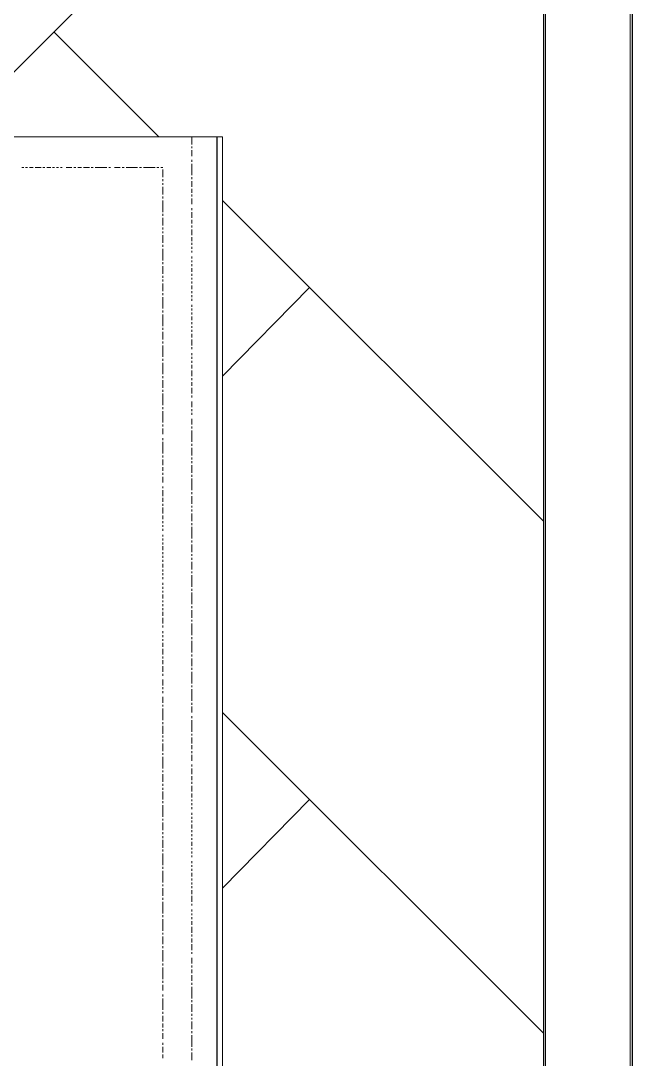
# Model space of a CAD drawing. Header units: millimetres. Extents: x 2928 to 3112, y 1220 to 1280.
# Drawn here: x 2984.4 to 2985.455, y 1255.502 to 1257.294 of the extents above; entities that cross this region are included whole.
import ezdxf

# ---------------------------------------------------------------- set-up
doc = ezdxf.new("R2010")
doc.units = ezdxf.units.MM

msp = doc.modelspace()

# ---------------------------------------------------------------- linework, layer by layer
at = {"color": 7, "linetype": 'Continuous', "lineweight": -2, "true_color": 0x000007}
for points in [[(2937.08126, 1265.3073), (2937.07792, 1267.474), (2938.98795, 1267.474), (2985.45528, 1267.474), (2985.45528, 1236.87356), (2938.98795, 1236.87356), (2937.08126, 1236.87356), (2937.08126, 1238.60692)], [(2937.23126, 1265.3073), (2937.23126, 1267.32399), (2938.98795, 1267.32399), (2985.30528, 1267.32399), (2985.30528, 1237.02356), (2938.98795, 1237.02356), (2937.22793, 1237.02356), (2937.22793, 1238.60692)]]:
    msp.add_lwpolyline(points, close=True, dxfattribs=at)
at = {"color": 252, "linetype": 'Continuous', "lineweight": 5, "true_color": 0x989898}
for points in [[(2985.30195, 1237.32023), (2985.30195, 1259.21054), (2985.45195, 1259.21054), (2985.45195, 1237.32023)], [(2984.69527, 1257.09385), (2984.69527, 1257.08718), (2984.69527, 1257.08718)], [(2984.69527, 1257.08718), (2984.69527, 1257.08051), (2984.69527, 1257.08051)], [(2984.69527, 1257.07718), (2984.69527, 1257.07385), (2984.69527, 1257.07385)], [(2984.69527, 1257.07051), (2984.69527, 1257.06385), (2984.69527, 1257.06385)], [(2984.69527, 1257.06385), (2984.69527, 1257.06051), (2984.69527, 1257.06051)], [(2984.69527, 1257.05385), (2984.69527, 1257.05051), (2984.69527, 1257.05051)], [(2984.40193, 1257.04051), (2984.40527, 1257.04051), (2984.40527, 1257.04051)], [(2984.4086, 1257.04051), (2984.41193, 1257.04051), (2984.41193, 1257.04051)], [(2984.41527, 1257.04051), (2984.42193, 1257.04051), (2984.42193, 1257.04051)], [(2984.42527, 1257.04051), (2984.4286, 1257.04051), (2984.4286, 1257.04051)], [(2984.4286, 1257.04051), (2984.43527, 1257.04051), (2984.43527, 1257.04051)], [(2984.4386, 1257.04051), (2984.44193, 1257.04051), (2984.44193, 1257.04051)], [(2984.44527, 1257.04051), (2984.45193, 1257.04051), (2984.45193, 1257.04051)], [(2984.45527, 1257.04051), (2984.4586, 1257.04051), (2984.4586, 1257.04051)], [(2984.46193, 1257.04051), (2984.46527, 1257.04051), (2984.46527, 1257.04051)], [(2984.4686, 1257.04051), (2984.47193, 1257.04051), (2984.47193, 1257.04051)], [(2984.4786, 1257.04051), (2984.48193, 1257.04051), (2984.48193, 1257.04051)], [(2984.48193, 1257.04051), (2984.4886, 1257.04051), (2984.4886, 1257.04051)], [(2984.49193, 1257.04051), (2984.49527, 1257.04051), (2984.49527, 1257.04051)], [(2984.4986, 1257.04051), (2984.50527, 1257.04051), (2984.50527, 1257.04051)], [(2984.5086, 1257.04051), (2984.51193, 1257.04051), (2984.51193, 1257.04051)], [(2984.51193, 1257.04051), (2984.5186, 1257.04051), (2984.5186, 1257.04051)], [(2984.52193, 1257.04051), (2984.52527, 1257.04051), (2984.52527, 1257.04051)], [(2984.5286, 1257.04051), (2984.53527, 1257.04051), (2984.53527, 1257.04051)], [(2984.53527, 1257.04051), (2984.54193, 1257.04051), (2984.54193, 1257.04051)], [(2984.54193, 1257.04051), (2984.5486, 1257.04051), (2984.5486, 1257.04051)], [(2984.55193, 1257.04051), (2984.55527, 1257.04051), (2984.55527, 1257.04051)], [(2984.56194, 1257.04051), (2984.56527, 1257.04051), (2984.56527, 1257.04051)], [(2984.56527, 1257.04051), (2984.57194, 1257.04051), (2984.57194, 1257.04051)], [(2984.57527, 1257.04051), (2984.5786, 1257.04051), (2984.5786, 1257.04051)], [(2984.58194, 1257.04051), (2984.5886, 1257.04051), (2984.5886, 1257.04051)], [(2984.5886, 1257.04051), (2984.59527, 1257.04051), (2984.59527, 1257.04051)], [(2984.59527, 1257.04051), (2984.60194, 1257.04051), (2984.60194, 1257.04051)], [(2984.60527, 1257.04051), (2984.6086, 1257.04051), (2984.6086, 1257.04051)], [(2984.61194, 1257.04051), (2984.6186, 1257.04051), (2984.6186, 1257.04051)], [(2984.6186, 1257.04051), (2984.62527, 1257.04051), (2984.62527, 1257.04051)], [(2984.62527, 1257.04051), (2984.63194, 1257.04051), (2984.63194, 1257.04051)], [(2984.63527, 1257.04051), (2984.6386, 1257.04051), (2984.6386, 1257.04051)], [(2984.64194, 1257.04051), (2984.64527, 1257.04051), (2984.64527, 1257.04051)], [(2984.64527, 1257.03718), (2984.64527, 1257.03051), (2984.64527, 1257.03051)], [(2984.69527, 1257.04718), (2984.69527, 1257.04051), (2984.69527, 1257.04051)], [(2984.69527, 1257.04051), (2984.69527, 1257.03385), (2984.69527, 1257.03385)], [(2984.69527, 1257.03385), (2984.69527, 1257.02718), (2984.69527, 1257.02718)], [(2984.64527, 1257.03051), (2984.64527, 1257.02385), (2984.64527, 1257.02385)], [(2984.64527, 1257.02051), (2984.64527, 1257.01718), (2984.64527, 1257.01718)], [(2984.69527, 1257.02385), (2984.69527, 1257.02051), (2984.69527, 1257.02051)], [(2984.69527, 1257.01718), (2984.69527, 1257.01051), (2984.69527, 1257.01051)], [(2984.64527, 1257.01385), (2984.64527, 1257.01051), (2984.64527, 1257.01051)], [(2984.64527, 1257.00718), (2984.64527, 1257.00051), (2984.64527, 1257.00051)], [(2984.64527, 1257.00051), (2984.64527, 1256.99385), (2984.64527, 1256.99385)], [(2984.69527, 1257.01051), (2984.69527, 1257.00718), (2984.69527, 1257.00718)], [(2984.69527, 1257.00385), (2984.69527, 1256.99718), (2984.69527, 1256.99718)], [(2984.64527, 1256.99051), (2984.64527, 1256.98718), (2984.64527, 1256.98718)], [(2984.64527, 1256.98385), (2984.64527, 1256.97718), (2984.64527, 1256.97718)], [(2984.69527, 1256.99385), (2984.69527, 1256.99051), (2984.69527, 1256.99051)], [(2984.69527, 1256.98718), (2984.69527, 1256.98051), (2984.69527, 1256.98051)], [(2984.69527, 1256.98051), (2984.69527, 1256.97718), (2984.69527, 1256.97718)], [(2984.64527, 1256.97718), (2984.64527, 1256.97051), (2984.64527, 1256.97051)], [(2984.64527, 1256.97051), (2984.64527, 1256.96385), (2984.64527, 1256.96385)], [(2984.69527, 1256.97051), (2984.69527, 1256.96718), (2984.69527, 1256.96718)], [(2984.69527, 1256.96385), (2984.69527, 1256.95718), (2984.69527, 1256.95718)], [(2984.64527, 1256.96051), (2984.64527, 1256.95718), (2984.64527, 1256.95718)], [(2984.64527, 1256.95385), (2984.64527, 1256.94718), (2984.64527, 1256.94718)], [(2984.64527, 1256.94718), (2984.64527, 1256.94051), (2984.64527, 1256.94051)], [(2984.69527, 1256.95718), (2984.69527, 1256.95385), (2984.69527, 1256.95385)], [(2984.69527, 1256.95051), (2984.69527, 1256.94385), (2984.69527, 1256.94385)], [(2984.64527, 1256.93718), (2984.64527, 1256.93385), (2984.64527, 1256.93385)], [(2984.64527, 1256.93051), (2984.64527, 1256.92718), (2984.64527, 1256.92718)], [(2984.69527, 1256.94051), (2984.69527, 1256.93718), (2984.69527, 1256.93718)], [(2984.69527, 1256.93385), (2984.69527, 1256.92718), (2984.69527, 1256.92718)], [(2984.69527, 1256.92718), (2984.69527, 1256.92384), (2984.69527, 1256.92384)], [(2984.64527, 1256.92384), (2984.64527, 1256.91718), (2984.64527, 1256.91718)], [(2984.64527, 1256.91718), (2984.64527, 1256.91051), (2984.64527, 1256.91051)], [(2984.69527, 1256.92051), (2984.69527, 1256.91384), (2984.69527, 1256.91384)], [(2984.69527, 1256.91051), (2984.69527, 1256.90718), (2984.69527, 1256.90718)], [(2984.64527, 1256.90718), (2984.64527, 1256.90384), (2984.64527, 1256.90384)], [(2984.64527, 1256.90051), (2984.64527, 1256.89384), (2984.64527, 1256.89384)], [(2984.64527, 1256.89384), (2984.64527, 1256.88718), (2984.64527, 1256.88718)], [(2984.69527, 1256.90384), (2984.69527, 1256.90051), (2984.69527, 1256.90051)], [(2984.69527, 1256.89718), (2984.69527, 1256.89384), (2984.69527, 1256.89384)], [(2984.64527, 1256.88718), (2984.64527, 1256.88051), (2984.64527, 1256.88051)], [(2984.64527, 1256.87718), (2984.64527, 1256.87384), (2984.64527, 1256.87384)], [(2984.69527, 1256.88718), (2984.69527, 1256.88384), (2984.69527, 1256.88384)], [(2984.69527, 1256.88051), (2984.69527, 1256.87718), (2984.69527, 1256.87718)], [(2984.69527, 1256.87384), (2984.69527, 1256.87051), (2984.69527, 1256.87051)], [(2984.64527, 1256.87051), (2984.64527, 1256.86384), (2984.64527, 1256.86384)], [(2984.64527, 1256.86384), (2984.64527, 1256.85718), (2984.64527, 1256.85718)], [(2984.69527, 1256.86718), (2984.69527, 1256.86051), (2984.69527, 1256.86051)], [(2984.69527, 1256.85718), (2984.69527, 1256.85384), (2984.69527, 1256.85384)], [(2984.64527, 1256.85384), (2984.64527, 1256.85051), (2984.64527, 1256.85051)], [(2984.64527, 1256.84718), (2984.64527, 1256.84384), (2984.64527, 1256.84384)], [(2984.64527, 1256.84051), (2984.64527, 1256.83384), (2984.64527, 1256.83384)], [(2984.69527, 1256.85051), (2984.69527, 1256.84718), (2984.69527, 1256.84718)], [(2984.69527, 1256.84384), (2984.69527, 1256.84051), (2984.69527, 1256.84051)], [(2984.69527, 1256.83718), (2984.69527, 1256.83051), (2984.69527, 1256.83051)], [(2984.64527, 1256.83384), (2984.64527, 1256.82718), (2984.64527, 1256.82718)], [(2984.64527, 1256.82384), (2984.64527, 1256.82051), (2984.64527, 1256.82051)], [(2984.69527, 1256.82718), (2984.69527, 1256.82384), (2984.69527, 1256.82384)], [(2984.69527, 1256.82051), (2984.69527, 1256.81718), (2984.69527, 1256.81718)], [(2984.64527, 1256.81718), (2984.64527, 1256.81051), (2984.64527, 1256.81051)], [(2984.64527, 1256.81051), (2984.64527, 1256.80384), (2984.64527, 1256.80384)], [(2984.64527, 1256.80384), (2984.64527, 1256.79718), (2984.64527, 1256.79718)], [(2984.69527, 1256.81384), (2984.69527, 1256.81051), (2984.69527, 1256.81051)], [(2984.69527, 1256.80384), (2984.69527, 1256.80051), (2984.69527, 1256.80051)], [(2984.64527, 1256.79384), (2984.64527, 1256.79051), (2984.64527, 1256.79051)], [(2984.64527, 1256.78718), (2984.64527, 1256.78051), (2984.64527, 1256.78051)], [(2984.69527, 1256.79718), (2984.69527, 1256.79384), (2984.69527, 1256.79384)], [(2984.69527, 1256.79051), (2984.69527, 1256.78718), (2984.69527, 1256.78718)], [(2984.69527, 1256.78384), (2984.69527, 1256.77718), (2984.69527, 1256.77718)], [(2984.64527, 1256.78051), (2984.64527, 1256.77384), (2984.64527, 1256.77384)], [(2984.64527, 1256.77384), (2984.64527, 1256.76718), (2984.64527, 1256.76718)], [(2984.69527, 1256.77384), (2984.69527, 1256.77051), (2984.69527, 1256.77051)], [(2984.69527, 1256.76718), (2984.69527, 1256.76384), (2984.69527, 1256.76384)], [(2984.64527, 1256.76384), (2984.64527, 1256.76051), (2984.64527, 1256.76051)], [(2984.64527, 1256.75718), (2984.64527, 1256.75051), (2984.64527, 1256.75051)], [(2984.64527, 1256.75051), (2984.64527, 1256.74384), (2984.64527, 1256.74384)], [(2984.69527, 1256.76051), (2984.69527, 1256.75718), (2984.69527, 1256.75718)], [(2984.69527, 1256.75384), (2984.69527, 1256.74718), (2984.69527, 1256.74718)], [(2984.64527, 1256.74051), (2984.64527, 1256.73718), (2984.64527, 1256.73718)], [(2984.64527, 1256.73384), (2984.64527, 1256.72718), (2984.64527, 1256.72718)], [(2984.69527, 1256.74384), (2984.69527, 1256.74051), (2984.69527, 1256.74051)], [(2984.69527, 1256.74051), (2984.69527, 1256.73384), (2984.69527, 1256.73384)], [(2984.69527, 1256.73051), (2984.69527, 1256.72718), (2984.69527, 1256.72718)], [(2984.64527, 1256.72718), (2984.64527, 1256.72051), (2984.64527, 1256.72051)], [(2984.64527, 1256.72051), (2984.64527, 1256.71384), (2984.64527, 1256.71384)], [(2984.69527, 1256.72051), (2984.69527, 1256.71718), (2984.69527, 1256.71718)], [(2984.69527, 1256.71384), (2984.69527, 1256.71051), (2984.69527, 1256.71051)], [(2984.64527, 1256.71051), (2984.64527, 1256.70718), (2984.64527, 1256.70718)], [(2984.64527, 1256.70384), (2984.64527, 1256.69718), (2984.64527, 1256.69718)], [(2984.64527, 1256.69718), (2984.64527, 1256.69051), (2984.64527, 1256.69051)], [(2984.69527, 1256.70718), (2984.69527, 1256.70384), (2984.69527, 1256.70384)], [(2984.69527, 1256.70051), (2984.69527, 1256.69384), (2984.69527, 1256.69384)], [(2984.64527, 1256.69051), (2984.64527, 1256.68384), (2984.64527, 1256.68384)], [(2984.64527, 1256.68051), (2984.64527, 1256.67717), (2984.64527, 1256.67717)], [(2984.69527, 1256.69051), (2984.69527, 1256.68717), (2984.69527, 1256.68717)], [(2984.69527, 1256.68717), (2984.69527, 1256.68051), (2984.69527, 1256.68051)], [(2984.69527, 1256.67717), (2984.69527, 1256.67384), (2984.69527, 1256.67384)], [(2984.64527, 1256.67384), (2984.64527, 1256.66717), (2984.64527, 1256.66717)], [(2984.64527, 1256.66717), (2984.64527, 1256.66051), (2984.64527, 1256.66051)], [(2984.64527, 1256.65717), (2984.64527, 1256.65384), (2984.64527, 1256.65384)], [(2984.69527, 1256.67051), (2984.69527, 1256.66384), (2984.69527, 1256.66384)], [(2984.69527, 1256.66051), (2984.69527, 1256.65717), (2984.69527, 1256.65717)], [(2984.69527, 1256.65717), (2984.69527, 1256.65051), (2984.69527, 1256.65051)], [(2984.64527, 1256.65051), (2984.64527, 1256.64384), (2984.64527, 1256.64384)], [(2984.64527, 1256.64384), (2984.64527, 1256.63717), (2984.64527, 1256.63717)], [(2984.69527, 1256.64717), (2984.69527, 1256.64384), (2984.69527, 1256.64384)], [(2984.64527, 1256.63717), (2984.64527, 1256.63051), (2984.64527, 1256.63051)], [(2984.64527, 1256.62717), (2984.64527, 1256.62384), (2984.64527, 1256.62384)], [(2984.69527, 1256.63717), (2984.69527, 1256.63384), (2984.69527, 1256.63384)], [(2984.69527, 1256.63384), (2984.69527, 1256.62717), (2984.69527, 1256.62717)], [(2984.69527, 1256.62384), (2984.69527, 1256.62051), (2984.69527, 1256.62051)], [(2984.64527, 1256.62051), (2984.64527, 1256.61384), (2984.64527, 1256.61384)], [(2984.64527, 1256.61384), (2984.64527, 1256.60717), (2984.64527, 1256.60717)], [(2984.64527, 1256.60717), (2984.64527, 1256.60051), (2984.64527, 1256.60051)], [(2984.69527, 1256.61717), (2984.69527, 1256.61384), (2984.69527, 1256.61384)], [(2984.69527, 1256.60717), (2984.69527, 1256.60384), (2984.69527, 1256.60384)], [(2984.69527, 1256.60384), (2984.69527, 1256.59717), (2984.69527, 1256.59717)], [(2984.64527, 1256.59717), (2984.64527, 1256.59384), (2984.64527, 1256.59384)], [(2984.64527, 1256.59051), (2984.64527, 1256.58384), (2984.64527, 1256.58384)], [(2984.69527, 1256.59384), (2984.69527, 1256.59051), (2984.69527, 1256.59051)], [(2984.69527, 1256.58717), (2984.69527, 1256.58051), (2984.69527, 1256.58051)], [(2984.64527, 1256.58384), (2984.64527, 1256.58051), (2984.64527, 1256.58051)], [(2984.64527, 1256.57384), (2984.64527, 1256.57051), (2984.64527, 1256.57051)], [(2984.69527, 1256.58051), (2984.69527, 1256.57384), (2984.69527, 1256.57384)], [(2984.69527, 1256.57384), (2984.69527, 1256.56717), (2984.69527, 1256.56717)], [(2984.64527, 1256.56717), (2984.64527, 1256.56051), (2984.64527, 1256.56051)], [(2984.64527, 1256.56051), (2984.64527, 1256.55384), (2984.64527, 1256.55384)], [(2984.64527, 1256.55384), (2984.64527, 1256.54717), (2984.64527, 1256.54717)], [(2984.69527, 1256.56384), (2984.69527, 1256.56051), (2984.69527, 1256.56051)], [(2984.69527, 1256.55717), (2984.69527, 1256.55051), (2984.69527, 1256.55051)], [(2984.69527, 1256.55051), (2984.69527, 1256.54384), (2984.69527, 1256.54384)], [(2984.64527, 1256.54384), (2984.64527, 1256.54051), (2984.64527, 1256.54051)], [(2984.64527, 1256.53717), (2984.64527, 1256.53051), (2984.64527, 1256.53051)], [(2984.69527, 1256.54051), (2984.69527, 1256.53717), (2984.69527, 1256.53717)], [(2984.69527, 1256.53384), (2984.69527, 1256.53051), (2984.69527, 1256.53051)], [(2984.64527, 1256.53051), (2984.64527, 1256.52717), (2984.64527, 1256.52717)], [(2984.64527, 1256.52384), (2984.64527, 1256.51717), (2984.64527, 1256.51717)], [(2984.64527, 1256.51384), (2984.64527, 1256.51051), (2984.64527, 1256.51051)], [(2984.69527, 1256.52717), (2984.69527, 1256.52051), (2984.69527, 1256.52051)], [(2984.69527, 1256.52051), (2984.69527, 1256.51384), (2984.69527, 1256.51384)], [(2984.64527, 1256.50717), (2984.64527, 1256.50051), (2984.64527, 1256.50051)], [(2984.64527, 1256.50051), (2984.64527, 1256.49717), (2984.64527, 1256.49717)], [(2984.69527, 1256.51051), (2984.69527, 1256.50717), (2984.69527, 1256.50717)], [(2984.69527, 1256.50384), (2984.69527, 1256.49717), (2984.69527, 1256.49717)], [(2984.69527, 1256.49717), (2984.69527, 1256.49051), (2984.69527, 1256.49051)], [(2984.64527, 1256.49051), (2984.64527, 1256.48717), (2984.64527, 1256.48717)], [(2984.64527, 1256.48384), (2984.64527, 1256.47717), (2984.64527, 1256.47717)], [(2984.69527, 1256.49051), (2984.69527, 1256.48384), (2984.69527, 1256.48384)], [(2984.69527, 1256.48051), (2984.69527, 1256.47717), (2984.69527, 1256.47717)], [(2984.64527, 1256.47717), (2984.64527, 1256.47384), (2984.64527, 1256.47384)], [(2984.64527, 1256.47051), (2984.64527, 1256.46384), (2984.64527, 1256.46384)], [(2984.64527, 1256.4605), (2984.64527, 1256.45717), (2984.64527, 1256.45717)], [(2984.69527, 1256.47384), (2984.69527, 1256.46717), (2984.69527, 1256.46717)], [(2984.69527, 1256.46717), (2984.69527, 1256.4605), (2984.69527, 1256.4605)], [(2984.64527, 1256.45384), (2984.64527, 1256.44717), (2984.64527, 1256.44717)], [(2984.64527, 1256.44717), (2984.64527, 1256.44384), (2984.64527, 1256.44384)], [(2984.69527, 1256.45717), (2984.69527, 1256.45384), (2984.69527, 1256.45384)], [(2984.69527, 1256.4505), (2984.69527, 1256.44717), (2984.69527, 1256.44717)], [(2984.69527, 1256.44384), (2984.69527, 1256.43717), (2984.69527, 1256.43717)], [(2984.64527, 1256.4405), (2984.64527, 1256.43384), (2984.64527, 1256.43384)], [(2984.64527, 1256.4305), (2984.64527, 1256.42717), (2984.64527, 1256.42717)], [(2984.69527, 1256.43717), (2984.69527, 1256.4305), (2984.69527, 1256.4305)], [(2984.69527, 1256.42717), (2984.69527, 1256.42384), (2984.69527, 1256.42384)], [(2984.64527, 1256.42384), (2984.64527, 1256.4205), (2984.64527, 1256.4205)], [(2984.64527, 1256.41717), (2984.64527, 1256.41384), (2984.64527, 1256.41384)], [(2984.64527, 1256.40717), (2984.64527, 1256.40384), (2984.64527, 1256.40384)], [(2984.69527, 1256.4205), (2984.69527, 1256.41384), (2984.69527, 1256.41384)], [(2984.69527, 1256.41384), (2984.69527, 1256.40717), (2984.69527, 1256.40717)], [(2984.69527, 1256.40717), (2984.69527, 1256.4005), (2984.69527, 1256.4005)], [(2984.64527, 1256.4005), (2984.64527, 1256.39717), (2984.64527, 1256.39717)], [(2984.64527, 1256.39384), (2984.64527, 1256.3905), (2984.64527, 1256.3905)], [(2984.69527, 1256.39717), (2984.69527, 1256.39384), (2984.69527, 1256.39384)], [(2984.69527, 1256.3905), (2984.69527, 1256.38384), (2984.69527, 1256.38384)], [(2984.64527, 1256.38717), (2984.64527, 1256.3805), (2984.64527, 1256.3805)], [(2984.64527, 1256.37717), (2984.64527, 1256.37384), (2984.64527, 1256.37384)], [(2984.64527, 1256.3705), (2984.64527, 1256.36717), (2984.64527, 1256.36717)], [(2984.69527, 1256.38384), (2984.69527, 1256.37717), (2984.69527, 1256.37717)], [(2984.69527, 1256.37384), (2984.69527, 1256.3705), (2984.69527, 1256.3705)], [(2984.64527, 1256.36384), (2984.64527, 1256.3605), (2984.64527, 1256.3605)], [(2984.64527, 1256.35717), (2984.64527, 1256.3505), (2984.64527, 1256.3505)], [(2984.69527, 1256.36717), (2984.69527, 1256.36384), (2984.69527, 1256.36384)], [(2984.69527, 1256.3605), (2984.69527, 1256.35384), (2984.69527, 1256.35384)], [(2984.69527, 1256.35384), (2984.69527, 1256.34717), (2984.69527, 1256.34717)], [(2984.64527, 1256.34717), (2984.64527, 1256.34384), (2984.64527, 1256.34384)], [(2984.64527, 1256.3405), (2984.64527, 1256.33717), (2984.64527, 1256.33717)], [(2984.69527, 1256.34384), (2984.69527, 1256.3405), (2984.69527, 1256.3405)], [(2984.69527, 1256.33717), (2984.69527, 1256.3305), (2984.69527, 1256.3305)], [(2984.64527, 1256.33384), (2984.64527, 1256.3305), (2984.64527, 1256.3305)], [(2984.64527, 1256.32384), (2984.64527, 1256.3205), (2984.64527, 1256.3205)], [(2984.64527, 1256.31717), (2984.64527, 1256.31384), (2984.64527, 1256.31384)], [(2984.69527, 1256.3305), (2984.69527, 1256.32384), (2984.69527, 1256.32384)], [(2984.69527, 1256.32384), (2984.69527, 1256.31717), (2984.69527, 1256.31717)], [(2984.64527, 1256.3105), (2984.64527, 1256.30717), (2984.64527, 1256.30717)], [(2984.64527, 1256.30384), (2984.64527, 1256.29717), (2984.64527, 1256.29717)], [(2984.69527, 1256.31384), (2984.69527, 1256.3105), (2984.69527, 1256.3105)], [(2984.69527, 1256.30717), (2984.69527, 1256.3005), (2984.69527, 1256.3005)], [(2984.69527, 1256.3005), (2984.69527, 1256.29384), (2984.69527, 1256.29384)], [(2984.64527, 1256.29384), (2984.64527, 1256.2905), (2984.64527, 1256.2905)], [(2984.64527, 1256.28717), (2984.64527, 1256.28384), (2984.64527, 1256.28384)], [(2984.69527, 1256.29384), (2984.69527, 1256.28717), (2984.69527, 1256.28717)], [(2984.69527, 1256.28384), (2984.69527, 1256.2805), (2984.69527, 1256.2805)], [(2984.64527, 1256.2805), (2984.64527, 1256.27717), (2984.64527, 1256.27717)], [(2984.64527, 1256.27384), (2984.64527, 1256.26717), (2984.64527, 1256.26717)], [(2984.64527, 1256.26384), (2984.64527, 1256.2605), (2984.64527, 1256.2605)], [(2984.69527, 1256.27717), (2984.69527, 1256.2705), (2984.69527, 1256.2705)], [(2984.69527, 1256.2705), (2984.69527, 1256.26384), (2984.69527, 1256.26384)], [(2984.64527, 1256.2605), (2984.64527, 1256.25384), (2984.64527, 1256.25384)], [(2984.64527, 1256.2505), (2984.64527, 1256.24717), (2984.64527, 1256.24717)], [(2984.69527, 1256.2605), (2984.69527, 1256.25717), (2984.69527, 1256.25717)], [(2984.69527, 1256.25384), (2984.69527, 1256.24717), (2984.69527, 1256.24717)], [(2984.69527, 1256.24717), (2984.69527, 1256.2405), (2984.69527, 1256.2405)], [(2984.64527, 1256.2405), (2984.64527, 1256.23717), (2984.64527, 1256.23717)], [(2984.64527, 1256.23384), (2984.64527, 1256.2305), (2984.64527, 1256.2305)], [(2984.64527, 1256.22717), (2984.64527, 1256.22383), (2984.64527, 1256.22383)], [(2984.69527, 1256.2405), (2984.69527, 1256.23384), (2984.69527, 1256.23384)], [(2984.69527, 1256.2305), (2984.69527, 1256.22717), (2984.69527, 1256.22717)], [(2984.64527, 1256.2205), (2984.64527, 1256.21383), (2984.64527, 1256.21383)], [(2984.64527, 1256.2105), (2984.64527, 1256.20717), (2984.64527, 1256.20717)], [(2984.69527, 1256.22383), (2984.69527, 1256.21717), (2984.69527, 1256.21717)], [(2984.69527, 1256.21717), (2984.69527, 1256.2105), (2984.69527, 1256.2105)], [(2984.69527, 1256.2105), (2984.69527, 1256.20383), (2984.69527, 1256.20383)], [(2984.64527, 1256.20717), (2984.64527, 1256.2005), (2984.64527, 1256.2005)], [(2984.64527, 1256.19717), (2984.64527, 1256.19383), (2984.64527, 1256.19383)], [(2984.69527, 1256.2005), (2984.69527, 1256.19717), (2984.69527, 1256.19717)], [(2984.69527, 1256.19383), (2984.69527, 1256.18717), (2984.69527, 1256.18717)], [(2984.64527, 1256.1905), (2984.64527, 1256.18383), (2984.64527, 1256.18383)], [(2984.64527, 1256.1805), (2984.64527, 1256.17717), (2984.64527, 1256.17717)], [(2984.64527, 1256.17717), (2984.64527, 1256.1705), (2984.64527, 1256.1705)], [(2984.69527, 1256.18717), (2984.69527, 1256.1805), (2984.69527, 1256.1805)], [(2984.69527, 1256.17717), (2984.69527, 1256.17383), (2984.69527, 1256.17383)], [(2984.64527, 1256.16717), (2984.64527, 1256.16383), (2984.64527, 1256.16383)], [(2984.64527, 1256.15717), (2984.64527, 1256.15383), (2984.64527, 1256.15383)], [(2984.69527, 1256.1705), (2984.69527, 1256.16383), (2984.69527, 1256.16383)], [(2984.69527, 1256.16383), (2984.69527, 1256.15717), (2984.69527, 1256.15717)], [(2984.69527, 1256.15717), (2984.69527, 1256.1505), (2984.69527, 1256.1505)], [(2984.64527, 1256.15383), (2984.64527, 1256.14717), (2984.64527, 1256.14717)], [(2984.64527, 1256.14383), (2984.64527, 1256.1405), (2984.64527, 1256.1405)], [(2984.69527, 1256.14717), (2984.69527, 1256.14383), (2984.69527, 1256.14383)], [(2984.69527, 1256.1405), (2984.69527, 1256.13383), (2984.69527, 1256.13383)], [(2984.64527, 1256.13717), (2984.64527, 1256.13383), (2984.64527, 1256.13383)], [(2984.64527, 1256.12717), (2984.64527, 1256.12383), (2984.64527, 1256.12383)], [(2984.64527, 1256.12383), (2984.64527, 1256.11717), (2984.64527, 1256.11717)], [(2984.69527, 1256.13383), (2984.69527, 1256.12717), (2984.69527, 1256.12717)], [(2984.69527, 1256.12717), (2984.69527, 1256.1205), (2984.69527, 1256.1205)], [(2984.64527, 1256.11383), (2984.64527, 1256.1105), (2984.64527, 1256.1105)], [(2984.64527, 1256.10717), (2984.64527, 1256.1005), (2984.64527, 1256.1005)], [(2984.69527, 1256.11717), (2984.69527, 1256.11383), (2984.69527, 1256.11383)], [(2984.69527, 1256.1105), (2984.69527, 1256.10383), (2984.69527, 1256.10383)], [(2984.69527, 1256.10383), (2984.69527, 1256.1005), (2984.69527, 1256.1005)], [(2984.64527, 1256.1005), (2984.64527, 1256.09383), (2984.64527, 1256.09383)], [(2984.64527, 1256.09383), (2984.64527, 1256.08717), (2984.64527, 1256.08717)], [(2984.64527, 1256.08383), (2984.64527, 1256.0805), (2984.64527, 1256.0805)], [(2984.69527, 1256.09383), (2984.69527, 1256.0905), (2984.69527, 1256.0905)], [(2984.69527, 1256.08717), (2984.69527, 1256.0805), (2984.69527, 1256.0805)], [(2984.64527, 1256.07717), (2984.64527, 1256.0705), (2984.64527, 1256.0705)], [(2984.64527, 1256.0705), (2984.64527, 1256.06383), (2984.64527, 1256.06383)], [(2984.69527, 1256.0805), (2984.69527, 1256.07383), (2984.69527, 1256.07383)], [(2984.69527, 1256.07383), (2984.69527, 1256.06717), (2984.69527, 1256.06717)], [(2984.64527, 1256.0605), (2984.64527, 1256.05717), (2984.64527, 1256.05717)], [(2984.64527, 1256.05383), (2984.64527, 1256.0505), (2984.64527, 1256.0505)], [(2984.69527, 1256.06383), (2984.69527, 1256.0605), (2984.69527, 1256.0605)], [(2984.69527, 1256.05717), (2984.69527, 1256.0505), (2984.69527, 1256.0505)], [(2984.69527, 1256.0505), (2984.69527, 1256.04717), (2984.69527, 1256.04717)], [(2984.64527, 1256.04717), (2984.64527, 1256.0405), (2984.64527, 1256.0405)], [(2984.64527, 1256.0405), (2984.64527, 1256.03383), (2984.64527, 1256.03383)], [(2984.64527, 1256.0305), (2984.64527, 1256.02717), (2984.64527, 1256.02717)], [(2984.69527, 1256.04383), (2984.69527, 1256.03717), (2984.69527, 1256.03717)], [(2984.69527, 1256.03383), (2984.69527, 1256.0305), (2984.69527, 1256.0305)], [(2984.64527, 1256.02383), (2984.64527, 1256.01717), (2984.64527, 1256.01717)], [(2984.64527, 1256.01717), (2984.64527, 1256.0105), (2984.64527, 1256.0105)], [(2984.69527, 1256.02717), (2984.69527, 1256.0205), (2984.69527, 1256.0205)], [(2984.69527, 1256.0205), (2984.69527, 1256.01717), (2984.69527, 1256.01717)], [(2984.64527, 1256.0105), (2984.64527, 1256.00383), (2984.64527, 1256.00383)], [(2984.64527, 1256.0005), (2984.64527, 1255.99717), (2984.64527, 1255.99717)], [(2984.69527, 1256.0105), (2984.69527, 1256.00717), (2984.69527, 1256.00717)], [(2984.69527, 1256.00383), (2984.69527, 1255.99717), (2984.69527, 1255.99717)], [(2984.69527, 1255.99717), (2984.69527, 1255.99383), (2984.69527, 1255.99383)], [(2984.64527, 1255.99383), (2984.64527, 1255.98716), (2984.64527, 1255.98716)], [(2984.64527, 1255.98716), (2984.64527, 1255.9805), (2984.64527, 1255.9805)], [(2984.64527, 1255.97716), (2984.64527, 1255.97383), (2984.64527, 1255.97383)], [(2984.69527, 1255.9905), (2984.69527, 1255.98383), (2984.69527, 1255.98383)], [(2984.69527, 1255.9805), (2984.69527, 1255.97716), (2984.69527, 1255.97716)], [(2984.64527, 1255.9705), (2984.64527, 1255.96716), (2984.64527, 1255.96716)], [(2984.64527, 1255.96383), (2984.64527, 1255.95716), (2984.64527, 1255.95716)], [(2984.69527, 1255.97383), (2984.69527, 1255.96716), (2984.69527, 1255.96716)], [(2984.69527, 1255.96716), (2984.69527, 1255.96383), (2984.69527, 1255.96383)], [(2984.69527, 1255.9605), (2984.69527, 1255.95383), (2984.69527, 1255.95383)], [(2984.64527, 1255.95716), (2984.64527, 1255.9505), (2984.64527, 1255.9505)], [(2984.64527, 1255.94716), (2984.64527, 1255.94383), (2984.64527, 1255.94383)], [(2984.64527, 1255.9405), (2984.64527, 1255.93383), (2984.64527, 1255.93383)], [(2984.69527, 1255.9505), (2984.69527, 1255.94716), (2984.69527, 1255.94716)], [(2984.69527, 1255.94383), (2984.69527, 1255.9405), (2984.69527, 1255.9405)], [(2984.64527, 1255.93383), (2984.64527, 1255.92716), (2984.64527, 1255.92716)], [(2984.64527, 1255.92716), (2984.64527, 1255.9205), (2984.64527, 1255.9205)], [(2984.69527, 1255.93716), (2984.69527, 1255.93383), (2984.69527, 1255.93383)], [(2984.69527, 1255.92716), (2984.69527, 1255.92383), (2984.69527, 1255.92383)], [(2984.64527, 1255.91716), (2984.64527, 1255.91383), (2984.64527, 1255.91383)], [(2984.64527, 1255.9105), (2984.64527, 1255.90383), (2984.64527, 1255.90383)], [(2984.69527, 1255.9205), (2984.69527, 1255.91716), (2984.69527, 1255.91716)], [(2984.69527, 1255.91383), (2984.69527, 1255.9105), (2984.69527, 1255.9105)], [(2984.69527, 1255.90716), (2984.69527, 1255.9005), (2984.69527, 1255.9005)], [(2984.64527, 1255.90383), (2984.64527, 1255.89716), (2984.64527, 1255.89716)], [(2984.64527, 1255.89383), (2984.64527, 1255.8905), (2984.64527, 1255.8905)], [(2984.64527, 1255.88716), (2984.64527, 1255.88383), (2984.64527, 1255.88383)], [(2984.69527, 1255.89716), (2984.69527, 1255.89383), (2984.69527, 1255.89383)], [(2984.69527, 1255.8905), (2984.69527, 1255.88716), (2984.69527, 1255.88716)], [(2984.64527, 1255.8805), (2984.64527, 1255.87383), (2984.64527, 1255.87383)], [(2984.64527, 1255.87383), (2984.64527, 1255.86716), (2984.64527, 1255.86716)], [(2984.69527, 1255.88383), (2984.69527, 1255.8805), (2984.69527, 1255.8805)], [(2984.69527, 1255.87716), (2984.69527, 1255.8705), (2984.69527, 1255.8705)], [(2984.64527, 1255.86383), (2984.64527, 1255.8605), (2984.64527, 1255.8605)], [(2984.64527, 1255.85716), (2984.64527, 1255.8505), (2984.64527, 1255.8505)], [(2984.69527, 1255.86716), (2984.69527, 1255.86383), (2984.69527, 1255.86383)], [(2984.69527, 1255.8605), (2984.69527, 1255.85716), (2984.69527, 1255.85716)], [(2984.69527, 1255.85383), (2984.69527, 1255.8505), (2984.69527, 1255.8505)], [(2984.64527, 1255.8505), (2984.64527, 1255.84383), (2984.64527, 1255.84383)], [(2984.64527, 1255.84383), (2984.64527, 1255.83716), (2984.64527, 1255.83716)], [(2984.64527, 1255.83383), (2984.64527, 1255.8305), (2984.64527, 1255.8305)], [(2984.69527, 1255.84383), (2984.69527, 1255.8405), (2984.69527, 1255.8405)], [(2984.69527, 1255.83716), (2984.69527, 1255.83383), (2984.69527, 1255.83383)], [(2984.64527, 1255.82716), (2984.64527, 1255.8205), (2984.64527, 1255.8205)], [(2984.64527, 1255.8205), (2984.64527, 1255.81383), (2984.64527, 1255.81383)], [(2984.69527, 1255.8305), (2984.69527, 1255.82716), (2984.69527, 1255.82716)], [(2984.69527, 1255.82383), (2984.69527, 1255.81716), (2984.69527, 1255.81716)], [(2984.64527, 1255.81383), (2984.64527, 1255.80716), (2984.64527, 1255.80716)], [(2984.64527, 1255.80383), (2984.64527, 1255.8005), (2984.64527, 1255.8005)], [(2984.64527, 1255.79716), (2984.64527, 1255.7905), (2984.64527, 1255.7905)], [(2984.69527, 1255.81383), (2984.69527, 1255.8105), (2984.69527, 1255.8105)], [(2984.69527, 1255.80716), (2984.69527, 1255.80383), (2984.69527, 1255.80383)], [(2984.69527, 1255.8005), (2984.69527, 1255.79716), (2984.69527, 1255.79716)], [(2984.64527, 1255.7905), (2984.64527, 1255.78383), (2984.64527, 1255.78383)], [(2984.64527, 1255.7805), (2984.64527, 1255.77716), (2984.64527, 1255.77716)], [(2984.69527, 1255.79383), (2984.69527, 1255.78716), (2984.69527, 1255.78716)], [(2984.69527, 1255.78383), (2984.69527, 1255.7805), (2984.69527, 1255.7805)], [(2984.69527, 1255.7805), (2984.69527, 1255.77383), (2984.69527, 1255.77383)], [(2984.64527, 1255.77383), (2984.64527, 1255.76716), (2984.64527, 1255.76716)], [(2984.64527, 1255.76716), (2984.64527, 1255.76049), (2984.64527, 1255.76049)], [(2984.69527, 1255.7705), (2984.69527, 1255.76716), (2984.69527, 1255.76716)], [(2984.64527, 1255.76049), (2984.64527, 1255.75383), (2984.64527, 1255.75383)], [(2984.64527, 1255.75049), (2984.64527, 1255.74716), (2984.64527, 1255.74716)], [(2984.64527, 1255.74383), (2984.64527, 1255.73716), (2984.64527, 1255.73716)], [(2984.69527, 1255.76049), (2984.69527, 1255.75716), (2984.69527, 1255.75716)], [(2984.69527, 1255.75383), (2984.69527, 1255.75049), (2984.69527, 1255.75049)], [(2984.69527, 1255.74716), (2984.69527, 1255.74383), (2984.69527, 1255.74383)], [(2984.64527, 1255.73716), (2984.64527, 1255.73049), (2984.64527, 1255.73049)], [(2984.64527, 1255.73049), (2984.64527, 1255.72383), (2984.64527, 1255.72383)], [(2984.69527, 1255.74049), (2984.69527, 1255.73383), (2984.69527, 1255.73383)], [(2984.69527, 1255.73049), (2984.69527, 1255.72716), (2984.69527, 1255.72716)], [(2984.69527, 1255.72716), (2984.69527, 1255.72049), (2984.69527, 1255.72049)], [(2984.64527, 1255.72049), (2984.64527, 1255.71716), (2984.64527, 1255.71716)], [(2984.64527, 1255.71383), (2984.64527, 1255.70716), (2984.64527, 1255.70716)], [(2984.69527, 1255.71716), (2984.69527, 1255.71383), (2984.69527, 1255.71383)], [(2984.69527, 1255.71049), (2984.69527, 1255.70383), (2984.69527, 1255.70383)], [(2984.64527, 1255.70716), (2984.64527, 1255.70049), (2984.64527, 1255.70049)], [(2984.64527, 1255.69716), (2984.64527, 1255.69383), (2984.64527, 1255.69383)], [(2984.64527, 1255.69049), (2984.64527, 1255.68383), (2984.64527, 1255.68383)], [(2984.69527, 1255.70049), (2984.69527, 1255.69716), (2984.69527, 1255.69716)], [(2984.69527, 1255.69716), (2984.69527, 1255.69049), (2984.69527, 1255.69049)], [(2984.64527, 1255.68383), (2984.64527, 1255.67716), (2984.64527, 1255.67716)], [(2984.64527, 1255.67716), (2984.64527, 1255.67049), (2984.64527, 1255.67049)], [(2984.69527, 1255.68716), (2984.69527, 1255.68383), (2984.69527, 1255.68383)], [(2984.69527, 1255.67716), (2984.69527, 1255.67383), (2984.69527, 1255.67383)], [(2984.69527, 1255.67383), (2984.69527, 1255.66716), (2984.69527, 1255.66716)], [(2984.64527, 1255.66716), (2984.64527, 1255.66383), (2984.64527, 1255.66383)], [(2984.64527, 1255.66049), (2984.64527, 1255.65383), (2984.64527, 1255.65383)], [(2984.64527, 1255.65383), (2984.64527, 1255.64716), (2984.64527, 1255.64716)], [(2984.69527, 1255.66383), (2984.69527, 1255.66049), (2984.69527, 1255.66049)], [(2984.69527, 1255.65716), (2984.69527, 1255.65049), (2984.69527, 1255.65049)], [(2984.64527, 1255.64716), (2984.64527, 1255.64049), (2984.64527, 1255.64049)], [(2984.64527, 1255.63716), (2984.64527, 1255.63383), (2984.64527, 1255.63383)], [(2984.69527, 1255.64716), (2984.69527, 1255.64383), (2984.69527, 1255.64383)], [(2984.69527, 1255.64383), (2984.69527, 1255.63716), (2984.69527, 1255.63716)], [(2984.64527, 1255.63049), (2984.64527, 1255.62383), (2984.64527, 1255.62383)], [(2984.64527, 1255.62383), (2984.64527, 1255.62049), (2984.64527, 1255.62049)], [(2984.69527, 1255.63383), (2984.69527, 1255.63049), (2984.69527, 1255.63049)], [(2984.69527, 1255.62716), (2984.69527, 1255.62049), (2984.69527, 1255.62049)], [(2984.69527, 1255.62049), (2984.69527, 1255.61383), (2984.69527, 1255.61383)], [(2984.64527, 1255.61383), (2984.64527, 1255.61049), (2984.64527, 1255.61049)], [(2984.64527, 1255.60716), (2984.64527, 1255.60049), (2984.64527, 1255.60049)], [(2984.64527, 1255.60049), (2984.64527, 1255.59383), (2984.64527, 1255.59383)], [(2984.69527, 1255.61383), (2984.69527, 1255.60716), (2984.69527, 1255.60716)], [(2984.69527, 1255.60383), (2984.69527, 1255.60049), (2984.69527, 1255.60049)], [(2984.64527, 1255.59383), (2984.64527, 1255.58716), (2984.64527, 1255.58716)], [(2984.64527, 1255.58383), (2984.64527, 1255.58049), (2984.64527, 1255.58049)], [(2984.69527, 1255.59716), (2984.69527, 1255.59049), (2984.69527, 1255.59049)], [(2984.69527, 1255.59049), (2984.69527, 1255.58383), (2984.69527, 1255.58383)], [(2984.64527, 1255.57716), (2984.64527, 1255.57049), (2984.64527, 1255.57049)], [(2984.64527, 1255.57049), (2984.64527, 1255.56716), (2984.64527, 1255.56716)], [(2984.69527, 1255.58049), (2984.69527, 1255.57716), (2984.69527, 1255.57716)], [(2984.69527, 1255.57383), (2984.69527, 1255.57049), (2984.69527, 1255.57049)], [(2984.69527, 1255.56716), (2984.69527, 1255.56049), (2984.69527, 1255.56049)], [(2984.64527, 1255.56383), (2984.64527, 1255.55716), (2984.64527, 1255.55716)], [(2984.64527, 1255.55383), (2984.64527, 1255.55049), (2984.64527, 1255.55049)], [(2984.64527, 1255.54716), (2984.64527, 1255.54049), (2984.64527, 1255.54049)], [(2984.69527, 1255.56049), (2984.69527, 1255.55383), (2984.69527, 1255.55383)], [(2984.69527, 1255.55049), (2984.69527, 1255.54716), (2984.69527, 1255.54716)], [(2984.64527, 1255.54049), (2984.64527, 1255.53716), (2984.64527, 1255.53716)], [(2984.64527, 1255.53049), (2984.64527, 1255.52716), (2984.64527, 1255.52716)], [(2984.69527, 1255.54383), (2984.69527, 1255.53716), (2984.69527, 1255.53716)], [(2984.69527, 1255.53716), (2984.69527, 1255.53049), (2984.69527, 1255.53049)], [(2984.69527, 1255.53049), (2984.69527, 1255.52382), (2984.69527, 1255.52382)], [(2984.64527, 1255.52382), (2984.64527, 1255.51716), (2984.64527, 1255.51716)], [(2984.64527, 1255.51716), (2984.64527, 1255.51382), (2984.64527, 1255.51382)], [(2984.64527, 1255.51049), (2984.64527, 1255.50382), (2984.64527, 1255.50382)], [(2984.69527, 1255.52049), (2984.69527, 1255.51716), (2984.69527, 1255.51716)], [(2984.69527, 1255.51382), (2984.69527, 1255.50716), (2984.69527, 1255.50716)], [(2984.69527, 1255.50716), (2984.69527, 1255.50049), (2984.69527, 1255.50049)]]:
    msp.add_lwpolyline(points, dxfattribs=at)
at = {"color": 9, "linetype": 'Continuous', "lineweight": 5, "true_color": 0xbababa}
for points in [[(2983.57525, 1256.3905), (2984.89861, 1257.71719), (2984.89861, 1257.71719)], [(2984.6386, 1257.09385), (2984.4586, 1257.27385), (2984.4586, 1257.27385)], [(2985.30195, 1256.4305), (2984.7486, 1256.98385), (2984.7486, 1256.98385)], [(2984.7486, 1256.68051), (2984.89861, 1256.83384), (2984.89861, 1256.83384)], [(2985.30195, 1255.54716), (2984.7486, 1256.1005), (2984.7486, 1256.1005)], [(2984.7486, 1255.79716), (2984.89861, 1255.9505), (2984.89861, 1255.9505)]]:
    msp.add_lwpolyline(points, dxfattribs=at)
at = {"color": 7, "linetype": 'Continuous', "lineweight": 9, "true_color": 0x000007}
msp.add_lwpolyline([(2984.7486, 1257.09385), (2984.7486, 1255.07715), (2984.29526, 1255.07715), (2984.29526, 1257.09385)], close=True, dxfattribs=at)
at = {"color": 253, "linetype": 'Continuous', "lineweight": -2, "true_color": 0x9a9a9a}
msp.add_lwpolyline([(2984.7386, 1257.09385), (2984.7386, 1255.07715), (2984.7386, 1255.07715)], dxfattribs=at)

doc.saveas('drawing.dxf')
